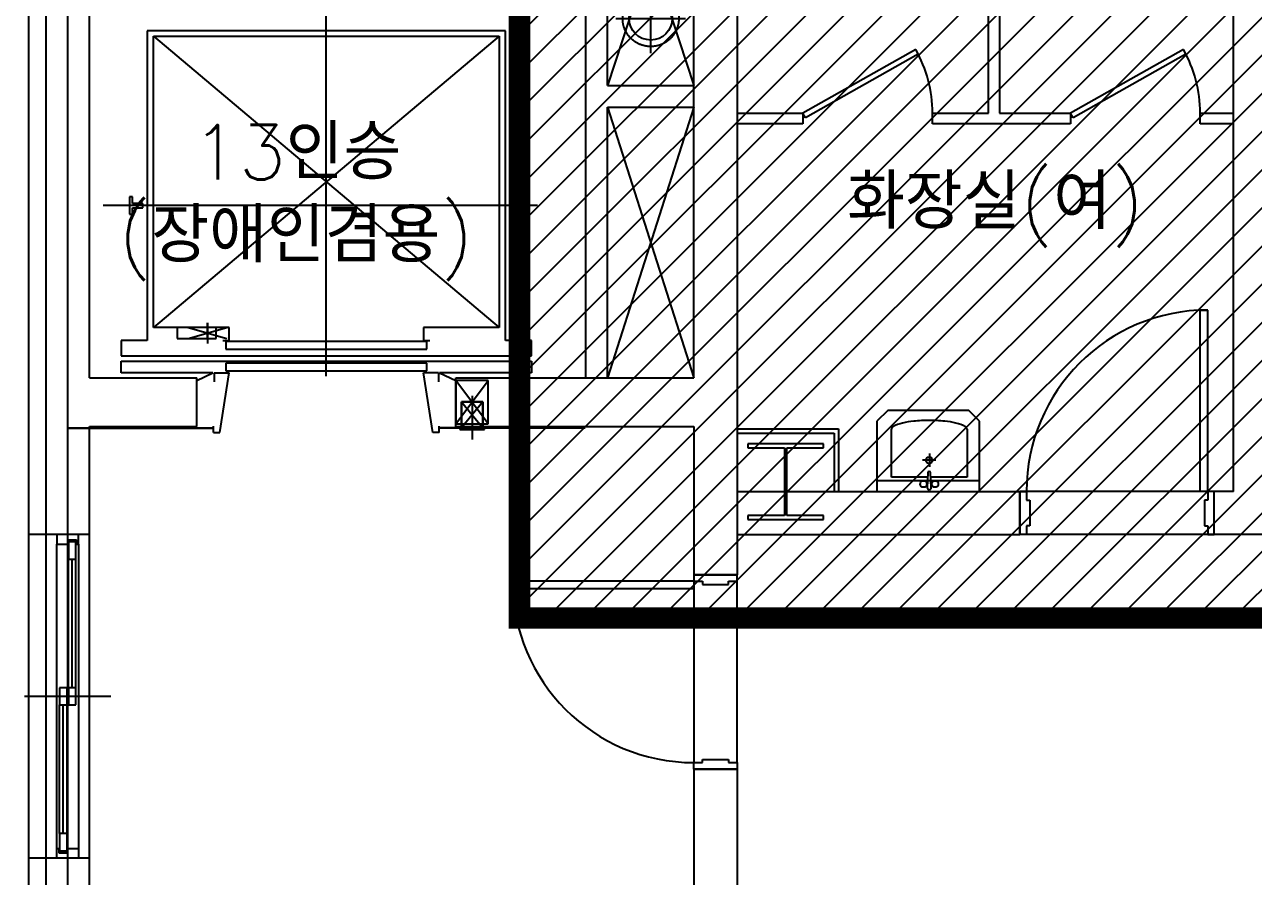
# Model space of a CAD drawing. Header units: millimetres. Extents: x 83956 to 461956, y 36707 to 125807.
# Drawn here: x 222095 to 227787, y 52418 to 56363 of the extents above; entities that cross this region are included whole.
import ezdxf

# ---------------------------------------------------------------- set-up
doc = ezdxf.new("R2010")
doc.units = ezdxf.units.MM
doc.header["$LTSCALE"] = 100
doc.header["$MEASUREMENT"] = 0
doc.linetypes.add('CEN', pattern=[62, 60, -1, 0, -1])
doc.linetypes.add('HID', pattern=[2.3, 1.5, -0.8])
for name, color, linetype in [('ARCH', 9, 'CONTINUOUS'), ('CEN', 1, 'CEN'), ('PIPE', 3, 'CONTINUOUS')]:
    doc.layers.add(name, color=color, linetype=linetype)
doc.styles.add('GHS', font='romans.shx', dxfattribs={"bigfont": 'ghs.shx'})

# ---------------------------------------------------------------- blocks, each defined once
blk = doc.blocks.new('S19')
at = {"layer": 'CEN'}
for p, q in [((0, -80.5), (0, 80.5)), ((80.5, 0), (-80.5, 0))]:
    blk.add_line(p, q, dxfattribs=at)
blk.add_circle((0, 0), 65, dxfattribs=at)
at = {"layer": 'PIPE'}
blk.add_circle((0, 0), 50, dxfattribs=at)

msp = doc.modelspace()

# ---------------------------------------------------------------- hatches: boundary and pattern name
at = {"layer": 'PIPE', "ltscale": 2}
h = msp.add_hatch(dxfattribs=at)
h.set_pattern_fill('ANSI31', color=1, scale=1000, style=0)
h.set_pattern_definition([(45, (-1494911.26, -8621795.83), (-88.3883476, 88.3883476), [])])
h.paths.add_polyline_path([(224388, 57950.6), (231053.8, 57950.6), (231053.8, 53615.1), (224388, 53615.1)])

# ---------------------------------------------------------------- linework, layer by layer
at = {"layer": 'ARCH', "linetype": 'ByBlock', "ltscale": 2}
for p, q in [((222115, 45621.3), (222115, 57581.3)), ((222295, 45801.3), (222295, 57401.3)), ((227575.8, 54201.3), (226735.8, 54201.3)), ((222195, 54002.1), (222115, 54002.1)), ((222195, 52502.1), (222195, 54002.1)), ((222245, 54002.1), (222245, 53957.1)), ((222345, 54002.1), (222245, 54002.1)), ((222295, 53957.1), (222295, 53977.1)), ((222295, 53977.1), (222336, 53977.1)), ((222333, 53967.1), (222298, 53967.1)), ((222298, 53967.1), (222298, 53887.1)), ((222333, 53887.1), (222333, 53967.1)), ((222336, 53977.1), (222336, 53957.1)), ((222345, 53957.1), (222345, 54002.1)), ((222395, 52502.1), (222395, 54002.1)), ((227575.8, 54001.3), (226735.8, 54001.3)), ((222245, 52547.1), (222245, 53957.1)), ((222245, 53957.1), (222295, 53957.1)), ((222336, 53957.1), (222345, 53957.1)), ((222345, 53957.1), (222345, 52547.1)), ((222298, 53292.1), (222298, 53887.1)), ((222298, 53887.1), (222333, 53887.1)), ((222315, 53292.1), (222315, 53887.1)), ((222333, 53292.1), (222333, 53887.1)), ((225195.3, 53750.3), (225195.3, 52945.3)), ((225395.3, 52945.3), (225395.3, 53785.3)), ((222292, 53292.1), (222257, 53292.1)), ((222257, 53292.1), (222257, 53212.1)), ((222292, 53212.1), (222292, 53292.1)), ((222333, 53292.1), (222298, 53292.1)), ((222298, 53292.1), (222298, 53212.1)), ((222333, 53212.1), (222333, 53292.1)), ((222495, 53252.1), (222095, 53252.1)), ((222257, 52617.1), (222257, 53212.1)), ((222257, 53212.1), (222292, 53212.1)), ((222274, 52617.1), (222274, 53212.1)), ((222292, 52617.1), (222292, 53212.1)), ((222298, 53212.1), (222333, 53212.1)), ((222292, 52617.1), (222257, 52617.1)), ((222257, 52617.1), (222257, 52537.1)), ((222292, 52537.1), (222292, 52617.1)), ((222245, 52502.1), (222245, 52547.1)), ((222245, 52547.1), (222254, 52547.1)), ((222254, 52547.1), (222254, 52527.1)), ((222257, 52537.1), (222292, 52537.1)), ((222295, 52527.1), (222295, 52547.1)), ((222295, 52547.1), (222345, 52547.1)), ((222345, 52547.1), (222345, 52502.1)), ((222195, 52502.1), (222115, 52502.1)), ((222345, 52502.1), (222245, 52502.1)), ((222254, 52527.1), (222295, 52527.1))]:
    msp.add_line(p, q, dxfattribs=at)
at = {"layer": 'ARCH'}
for p, q in [((222195, 54002.1), (222195, 57501.3)), ((225395.3, 57501.3), (225395.3, 53815.3)), ((222395, 54727.6), (222395, 57301.3)), ((224695.3, 54727.6), (224695.3, 57301.3)), ((224795.3, 57301.3), (225195.3, 56081)), ((225195.3, 57301.3), (224795.3, 56081)), ((224795.3, 56081), (224795.3, 57301.3)), ((225195.3, 54727.6), (225195.3, 57301.7)), ((226560.3, 55953), (226560.3, 57301.3)), ((226610.3, 57301.3), (226610.3, 55953)), ((227695.3, 54201.3), (227695.3, 57301.3)), ((224322.6, 56334.8), (222662.6, 56334.8)), ((222662.6, 56334.8), (222662.6, 54899.8)), ((222692.6, 54959.8), (222692.6, 56309.8)), ((222692.6, 56309.8), (224292.6, 56309.8)), ((224292.6, 56309.8), (224292.6, 54959.8)), ((224322.6, 54899.8), (224322.6, 56334.8)), ((226222.6, 56248.2), (225700.3, 55953)), ((227462.6, 56248.2), (226940.3, 55953)), ((226234.4, 56226.2), (225712.6, 55931.2)), ((227474.4, 56226.2), (226952.6, 55931.2)), ((224795.3, 56081), (225195.3, 56081)), ((224795.3, 54727.6), (224795.3, 55981)), ((224795.3, 55981), (225195.3, 55981)), ((224795.3, 55981), (225195.3, 54727.6)), ((225195.3, 55981), (224795.3, 54727.6)), ((225395.3, 55953), (225700.3, 55953)), ((225700.3, 55953), (225700.3, 55903)), ((225712.6, 55931.2), (225700.3, 55953)), ((226300.3, 55903), (226300.3, 55953)), ((226300.3, 55953), (226560.3, 55953)), ((226610.3, 55953), (226940.3, 55953)), ((226952.6, 55931.2), (226940.3, 55953)), ((226940.3, 55953), (226940.3, 55903)), ((227540.3, 55903), (227540.3, 55953)), ((227540.3, 55953), (227695.3, 55953)), ((225700.3, 55903), (225395.3, 55903)), ((226585.3, 55903), (226300.3, 55903)), ((226940.3, 55903), (226560.3, 55903)), ((227695.3, 55903), (227540.3, 55903)), ((222642.6, 55514.8), (222642.6, 55534.8)), ((224342.6, 55514.8), (224342.6, 55534.8)), ((227540.8, 54201.3), (227540.8, 55041.3)), ((227540.8, 55041.3), (227575.8, 55041.3)), ((227575.8, 54201.3), (227575.8, 55041.3)), ((223042.6, 54959.8), (222692.6, 54959.8)), ((222982.6, 54959.8), (222802.6, 54959.8)), ((222802.6, 54959.8), (222802.6, 54909.8)), ((222982.6, 54909.8), (222982.6, 54959.8)), ((223042.6, 54899.8), (223042.6, 54959.8)), ((224292.6, 54959.8), (223942.6, 54959.8)), ((223942.6, 54959.8), (223942.6, 54899.8)), ((222662.6, 54899.8), (222542.6, 54899.8)), ((222542.6, 54899.8), (222542.6, 54829.8)), ((222802.6, 54909.8), (222982.6, 54909.8)), ((223012.6, 54899.8), (223042.6, 54899.8)), ((223957.6, 54894.8), (223027.6, 54894.8)), ((223027.6, 54894.8), (223027.6, 54859.8)), ((223492.6, 54734.3), (223492.6, 54893.8)), ((223942.6, 54899.8), (223972.6, 54899.8)), ((223957.6, 54859.8), (223957.6, 54894.8)), ((224442.6, 54899.8), (224322.6, 54899.8)), ((224442.6, 54829.8), (224442.6, 54899.8)), ((222542.6, 54829.8), (223492.6, 54829.8)), ((223027.6, 54859.8), (223957.6, 54859.8)), ((223492.6, 54829.8), (224442.6, 54829.8)), ((222542.6, 54749.8), (222542.6, 54804.8)), ((222542.6, 54804.8), (223492.6, 54804.8)), ((222542.6, 54749.8), (222542.6, 54804.8)), ((222542.6, 54804.8), (224442.6, 54804.8)), ((223957.6, 54794.5), (223027.6, 54794.5)), ((223027.6, 54794.5), (223027.6, 54759.5)), ((223027.6, 54759.5), (223957.6, 54759.5)), ((223492.6, 54804.8), (224442.6, 54804.8)), ((223957.6, 54759.5), (223957.6, 54794.5)), ((224442.6, 54804.8), (224442.6, 54749.8)), ((224442.6, 54804.8), (224442.6, 54749.8)), ((222395, 54727.6), (222892.6, 54727.6)), ((222967.6, 54749.8), (222542.6, 54749.8)), ((222967.6, 54749.8), (222542.6, 54749.8)), ((222892.6, 54714.8), (222967.6, 54749.8)), ((222892.6, 54502.1), (222892.6, 54727.6)), ((222972.6, 54749.8), (222972.5, 54709.4)), ((222972.6, 54749.8), (223042.6, 54749.8)), ((222999.5, 54473.7), (223042.6, 54749.8)), ((224012.6, 54749.8), (223942.6, 54749.8)), ((223985.8, 54473.7), (223942.6, 54749.8)), ((224012.6, 54749.8), (224012.7, 54709.4)), ((224017.6, 54749.8), (224092.6, 54714.8)), ((224442.6, 54749.8), (224017.6, 54749.8)), ((224442.6, 54749.8), (224017.6, 54749.8)), ((224017.6, 54749.8), (224092.6, 54714.8)), ((224092.6, 54502.1), (224092.6, 54727.6)), ((224092.6, 54727.6), (225195.3, 54727.6)), ((224092.6, 54514.9), (224242.6, 54714.8)), ((224242.6, 54514.9), (224092.6, 54714.8)), ((224242.6, 54714.8), (224092.6, 54714.8)), ((224092.6, 54714.8), (224092.6, 54514.9)), ((224242.6, 54514.9), (224242.6, 54714.8)), ((224118.2, 54615.7), (224218.2, 54495.1)), ((224218.2, 54615.7), (224118.2, 54495.1)), ((224218.2, 54615.7), (224118.2, 54615.7)), ((224118.2, 54615.7), (224118.2, 54495.1)), ((224118.2, 54495.1), (224118.2, 54615.7)), ((224118.2, 54615.7), (224218.2, 54615.7)), ((224218.2, 54495.1), (224218.2, 54615.7)), ((224218.2, 54615.7), (224218.2, 54495.1)), ((226093.2, 54576.3), (226043.2, 54526.3)), ((226468.2, 54576.3), (226093.2, 54576.3)), ((226518.2, 54526.3), (226468.2, 54576.3)), ((222395, 54002.1), (222395, 54502.1)), ((222395, 54502.1), (222892.6, 54502.1)), ((222969.5, 54473.7), (222969.5, 54503.7)), ((222969.5, 54473.7), (222999.5, 54473.7)), ((224015.8, 54473.7), (223985.8, 54473.7)), ((224015.8, 54473.7), (224015.8, 54503.7)), ((224092.6, 54514.9), (224242.6, 54514.9)), ((224092.6, 54502.1), (225195.3, 54502.1)), ((224225.4, 54495.1), (224111, 54495.1)), ((224111, 54495.1), (224111, 54488.4)), ((224225.4, 54495.1), (224111, 54495.1)), ((224111, 54495.1), (224111, 54488.4)), ((224111, 54488.4), (224225.4, 54488.4)), ((224111, 54488.4), (224225.4, 54488.4)), ((224118.2, 54495.1), (224218.2, 54495.1)), ((224218.2, 54495.1), (224118.2, 54495.1)), ((224225.4, 54488.4), (224225.4, 54495.1)), ((224225.4, 54488.4), (224225.4, 54495.1)), ((225195.3, 54502.1), (225195.3, 53815.3)), ((225395.3, 54491.3), (225865.3, 54491.3)), ((225865.3, 54491.3), (225865.3, 54201.3)), ((226043.2, 54526.3), (226043.2, 54201.3)), ((226110.5, 54267.1), (226110.5, 54489.5)), ((226460.5, 54489.5), (226460.5, 54267.1)), ((226518.2, 54201.3), (226518.2, 54526.3)), ((225395.3, 54471.3), (225845.3, 54471.3)), ((225795.3, 54421.3), (225445.3, 54421.3)), ((225445.3, 54421.3), (225445.3, 54402.3)), ((225795.3, 54402.3), (225795.3, 54421.3)), ((225845.3, 54471.3), (225845.3, 54201.3)), ((225445.3, 54402.3), (225614.3, 54402.3)), ((225614.3, 54402.3), (225614.3, 54090.3)), ((225626.3, 54090.3), (225626.3, 54402.3)), ((225626.3, 54402.3), (225795.3, 54402.3)), ((226286.1, 54376.6), (226286.1, 54314.5)), ((226316.5, 54345.4), (226254.5, 54345.4)), ((226043.2, 54251.3), (226518.2, 54251.3)), ((226277.7, 54267.1), (226110.5, 54267.1)), ((226279.2, 54288), (226276.4, 54218.4)), ((226294.2, 54218.4), (226291.4, 54288)), ((226460.5, 54267.1), (226292.9, 54267.1)), ((225395.3, 54201.3), (225614.3, 54201.3)), ((225626.3, 54201.3), (226705.8, 54201.3)), ((226043.2, 54201.3), (226518.2, 54201.3)), ((226705.8, 54201.3), (226705.8, 54001.3)), ((227605.8, 54201.3), (226705.8, 54201.3)), ((226705.8, 54201.3), (226735.8, 54201.3)), ((226705.8, 54001.3), (226705.8, 54201.3)), ((226735.8, 54201.3), (226735.8, 54161.3)), ((227575.8, 54201.3), (227540.8, 54201.3)), ((227605.8, 54201.3), (227575.8, 54201.3)), ((227575.8, 54201.3), (227575.8, 54161.3)), ((227605.8, 54001.3), (227605.8, 54201.3)), ((227695.3, 54201.3), (227605.8, 54201.3)), ((227605.8, 54001.3), (227605.8, 54201.3)), ((226735.8, 54161.3), (226750.8, 54161.3)), ((226750.8, 54161.3), (226750.8, 54041.3)), ((227575.8, 54161.3), (227560.8, 54161.3)), ((227560.8, 54161.3), (227560.8, 54041.3)), ((225614.3, 54090.3), (225445.3, 54090.3)), ((225445.3, 54090.3), (225445.3, 54071.3)), ((225795.3, 54090.3), (225626.3, 54090.3)), ((225795.3, 54071.3), (225795.3, 54090.3)), ((225445.3, 54071.3), (225795.3, 54071.3)), ((226750.8, 54041.3), (226735.8, 54041.3)), ((226735.8, 54041.3), (226735.8, 54001.3)), ((227560.8, 54041.3), (227575.8, 54041.3)), ((227575.8, 54041.3), (227575.8, 54001.3)), ((222395, 54002.1), (222195, 54002.1)), ((225395.3, 54001.3), (226705.8, 54001.3)), ((227605.8, 54001.3), (226705.8, 54001.3)), ((226735.8, 54001.3), (226705.8, 54001.3)), ((227575.8, 54001.3), (227605.8, 54001.3)), ((227997.8, 54001.3), (227605.8, 54001.3)), ((225195.3, 53815.3), (225195.3, 53785.3)), ((225395.3, 53815.3), (225195.3, 53815.3)), ((225395.3, 53785.3), (225395.3, 53815.3)), ((224355.3, 53750.3), (224355.3, 53785.3)), ((225195.3, 53785.3), (224355.3, 53785.3)), ((225195.3, 53750.3), (224355.3, 53750.3)), ((225195.3, 53785.3), (225195.3, 53750.3)), ((225195.3, 53785.3), (225235.3, 53785.3)), ((225235.3, 53785.3), (225235.3, 53770.3)), ((225235.3, 53770.3), (225355.3, 53770.3)), ((225355.3, 53770.3), (225355.3, 53785.3)), ((225355.3, 53785.3), (225395.3, 53785.3)), ((225195.3, 52915.3), (225195.3, 52945.3)), ((225195.3, 52945.3), (225235.3, 52945.3)), ((225235.3, 52945.3), (225235.3, 52960.3)), ((225235.3, 52960.3), (225355.3, 52960.3)), ((225355.3, 52960.3), (225355.3, 52945.3)), ((225355.3, 52945.3), (225395.3, 52945.3)), ((225395.3, 52945.3), (225395.3, 52915.3)), ((225395.3, 52915.3), (225195.3, 52915.3)), ((222195, 45701.3), (222195, 52502.1)), ((222395, 52502.1), (222195, 52502.1)), ((222395, 45701.3), (222395, 52502.1))]:
    msp.add_line(p, q, dxfattribs=at)
at = {"layer": 'ARCH', "ltscale": 200}
for p, q in [((223492.6, 54894.8), (223492.6, 57027.2)), ((224471.3, 55524.8), (222458.7, 55524.8)), ((222852.6, 54959.8), (223032.6, 54909.8)), ((222852.6, 54909.8), (223032.6, 54959.8)), ((222942.6, 54909.8), (222942.6, 54981.8)), ((222942.6, 54981.8), (222942.6, 54885.5)), ((223032.6, 54909.8), (223032.6, 54909.8)), ((224168.2, 54643.8), (224168.2, 54441.6))]:
    msp.add_line(p, q, dxfattribs=at)
at = {"layer": 'ARCH', "ltscale": 5}
for p, q in [((224292.6, 56309.8), (222692.6, 54959.8)), ((222692.6, 56309.8), (224292.6, 54959.8))]:
    msp.add_line(p, q, dxfattribs=at)
at = {"layer": 'ARCH', "linetype": 'Continuous'}
for p, q in [((222595.6, 55564.8), (222580.6, 55564.8)), ((222580.6, 55564.8), (222580.6, 55484.8)), ((222595.6, 55534.8), (222595.6, 55564.8)), ((224389.6, 55564.8), (224404.6, 55564.8)), ((224389.6, 55534.8), (224389.6, 55564.8)), ((224404.6, 55564.8), (224404.6, 55484.8)), ((222642.6, 55534.8), (222595.6, 55534.8)), ((222595.6, 55484.8), (222595.6, 55514.8)), ((222595.6, 55514.8), (222642.6, 55514.8)), ((224342.6, 55534.8), (224389.6, 55534.8)), ((224389.6, 55514.8), (224342.6, 55514.8)), ((224389.6, 55484.8), (224389.6, 55514.8)), ((222580.6, 55484.8), (222595.6, 55484.8)), ((224404.6, 55484.8), (224389.6, 55484.8))]:
    msp.add_line(p, q, dxfattribs=at)
at = {"layer": 'ARCH', "linetype": 'ByBlock', "lineweight": 30, "ltscale": 5}
for p, q in [((222292.4, 54493.9), (222967.6, 54493.9)), ((224015.7, 54495.4), (224692.2, 54495.4))]:
    msp.add_line(p, q, dxfattribs=at)
at = {"layer": 'ARCH', "ltscale": 2}
for p, q in [((225195.3, 53815.3), (225395.3, 53815.3)), ((225395.3, 53815.3), (225195.3, 53815.3)), ((225195.3, 52915.3), (225395.3, 52915.3)), ((225195.3, 52915.3), (225195.3, 45701.3)), ((225395.3, 52915.3), (225195.3, 52915.3)), ((225395.3, 52915.3), (225395.3, 45701.3))]:
    msp.add_line(p, q, dxfattribs=at)
at = {"layer": 'ARCH'}
for centre, radius in [((226285.5, 54345.5), 15), ((226258.5, 54235.5), 15.3), ((226312.2, 54235.5), 15.3)]:
    msp.add_circle(centre, radius, dxfattribs=at)
for centre, radius, start, end in [((225700.3, 55953), 600, 0, 29.4759), ((226940.3, 55953), 600, 0, 29.4759), ((227575.8, 54201.3), 840, 90, 180), ((226285.5, 53766.9), 762.8, 90, 95.424), ((226285.5, 53766.9), 762.8, 84.576, 90), ((226123.4, 54489.5), 12.9, 118.9608, 180), ((226200, 54351.2), 171, 102.911, 118.9608), ((226251.3, 54127.4), 400.6, 95.424, 102.911), ((226319.7, 54127.4), 400.6, 77.089, 84.576), ((226371.1, 54351.2), 171, 61.0392, 77.089), ((226447.6, 54489.5), 12.9, 360, 61.0392), ((226285.3, 54288), 6.13, 0, 180), ((226285.6, 54218.1), 9.19, 178.0908, 270), ((226285, 54218.1), 9.19, 270, 1.9092), ((225195.3, 53785.3), 840, 180, 270)]:
    msp.add_arc(centre, radius, start, end, dxfattribs=at)
at = {"layer": 'PIPE', "linetype": 'HID', "ltscale": 2, "const_width": 100}
msp.add_lwpolyline([(224388, 57950.6), (231053.8, 57950.6), (231053.8, 53615.1), (224388, 53615.1)], close=True, dxfattribs=at)

# ---------------------------------------------------------------- block references
at = {"layer": 'PIPE', "xscale": 2, "yscale": 2, "zscale": 2, "rotation": 270}
msp.add_blockref('S19', (224995.3, 56391.4), dxfattribs=at)

# ---------------------------------------------------------------- texts
at = {"layer": 'ARCH', "style": 'GHS'}
for s, p in [('13인승', (222870.6, 55645.7)), ('화장실(여)', (225904.7, 55416.6)), ('(장애인겸용)', (222530.5, 55261.6))]:
    msp.add_text(s, height=253.12, dxfattribs=at).set_placement(p)

doc.saveas('drawing.dxf')
